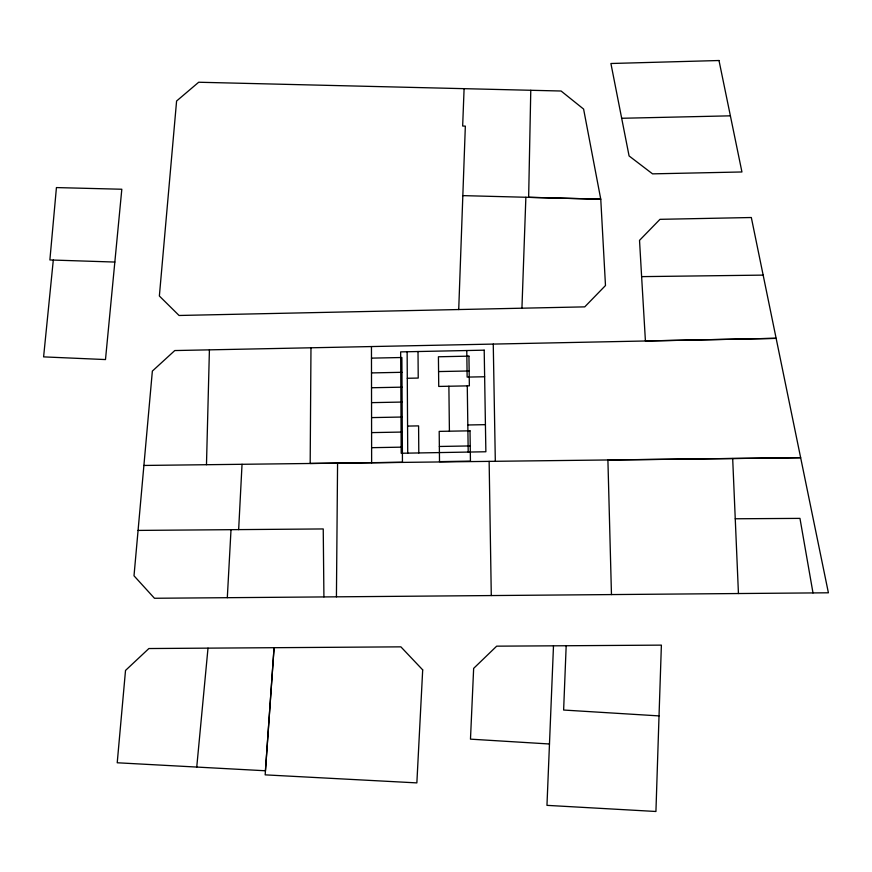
<?xml version="1.0" encoding="UTF-8"?>
<svg xmlns="http://www.w3.org/2000/svg" width="872" height="872" viewBox="0 0 872 872"><rect width="100%" height="100%" fill="white"/><g stroke="black" fill="none" stroke-linecap="round" stroke-linejoin="round"><path stroke-width="1.31" d="M310.977 347.797L310.181 463.468L402.45 462.28L401.872 357.509L371.483 358.13M336.428 596.829L828.4 592.797L776.135 338.336L174.781 350.555L152.36 371.091L134.005 575.803L154.464 598.268L336.428 596.829L337.573 463.174M530.776 90.296L528.639 197.312L600.764 199.208L605.484 285.536L584.752 306.868L179.065 315.479L159.369 296.011L176.591 101.01L198.685 82.241L561.088 91.015L583.597 109.076L600.764 199.208L462.814 195.622M206.479 464.689L209.411 349.868M659.025 715.901L655.929 811.483L546.962 805.357L553.491 645.825L661.39 645.127L659.025 715.901L563.628 710.037L566.179 645.727M458.716 309.56L465.343 126.135L462.661 126.026L464.1 88.65M521.936 308.219L525.87 197.268M238.656 529.631L242.035 464.296M227.309 597.68L231.015 529.696M196.745 767.066L208.005 648.136M53.301 260.063L43.6 356.877L105.49 359.569L121.818 189.246L56.429 187.578L49.878 259.954L114.842 262.058M621.692 118.276L730.387 115.834M371.505 372.911L401.959 372.3M438.572 371.57L469.147 370.971M407.289 378.274L418.222 378.067L418.015 351.525M484.636 376.759L467.141 377.096L466.771 350.533M371.527 387.746L402.036 387.157M371.548 402.646L402.123 402.057M371.57 417.601L402.21 417.023M407.573 426.081L418.593 425.885L418.8 452.939M467.817 424.98L485.421 424.653M371.592 432.61L402.286 432.054M371.614 447.685L402.373 447.14M439.346 446.475L470.226 445.93M641.618 276.631L645.422 340.974L776.135 338.336L751.326 217.52L659.984 219.33L639.525 240.356L641.618 276.631L763.174 275.116M143.858 465.452L800.67 457.691L607.904 460.013L611.468 594.584M138.07 530.416L323.24 528.944L323.915 596.884M735.249 518.775L799.962 518.382L812.998 592.938M553.491 645.825L496.68 646.163L473.649 668.377L470.477 739.151L549.48 743.99M732.676 458.519L738.442 593.549M493.258 344.091L495.318 461.277M489.138 461.353L491.285 595.543M467.272 385.882L468.199 452.067M448.884 386.242L449.407 431.193M407.137 351.754L407.725 453.135M371.461 346.555L371.636 462.814M422.691 669.881L416.86 782.893L265.164 774.859L274.07 647.7L265.437 770.772L117.219 762.771L125.514 670.437L148.883 648.539L400.88 646.85L422.691 669.881M718.997 60.517L610.912 63.503L629.083 155.946L652.539 173.855L741.941 171.969L718.997 60.517M484.2 350.173L400.651 351.885L401.196 453.255L485.868 451.761L484.2 350.173M468.94 356.147L438.42 356.768L438.736 386.438L469.365 385.838L468.94 356.147M470.008 430.823L439.194 431.378L439.51 461.637L470.444 461.103L470.008 430.823"/></g></svg>
